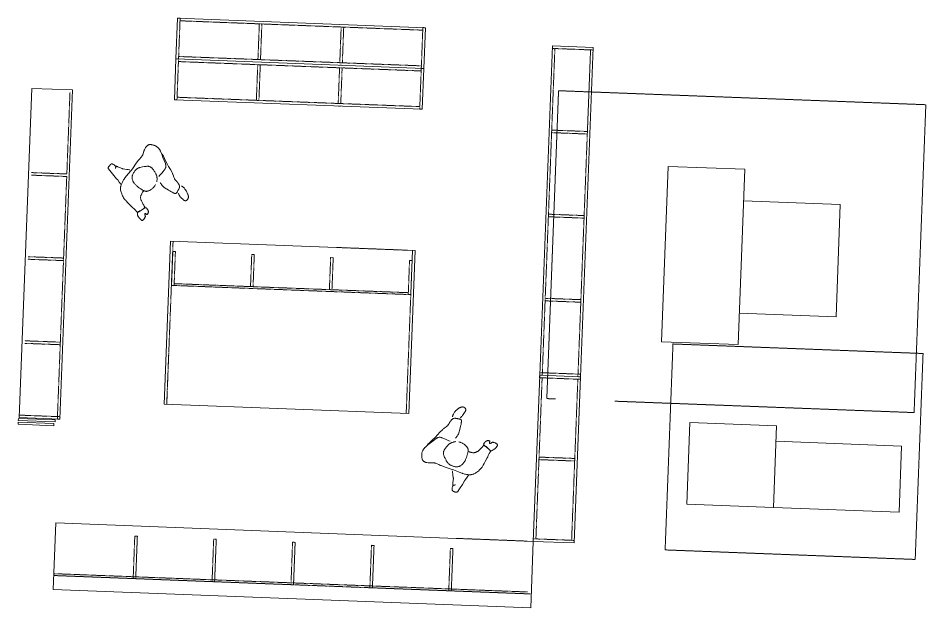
# Model space of a CAD drawing. Header units: millimetres. Extents: x 17591 to 38687, y 19003 to 25261.
# Drawn here: x 17591 to 26483, y 19481 to 25261 of the extents above; entities that cross this region are included whole.
import ezdxf

# ---------------------------------------------------------------- set-up
doc = ezdxf.new("R2010")
doc.units = ezdxf.units.MM
doc.header["$MEASUREMENT"] = 0
doc.linetypes.add('DGN Style 2', pattern=[10, 6, -4])
doc.linetypes.add('Hidden', pattern=[7.14375, 4.7625, -2.38125])
for name, color, linetype, lineweight in [('E-ELEC-EQPM', 71, 'Continuous', 13), ('E-ELEC-EQPM-HDLN', 91, 'Hidden', 13), ('FIXT-JNRY-PART', 42, 'Continuous', 0), ('FURN-FIXD', 40, 'Continuous', 0), ('FURN-FREE', 1, 'Continuous', 0), ('FURN-STOR', 213, 'Continuous', 0), ('PRES-PEOP', 42, 'Continuous', 0)]:
    doc.layers.add(name, color=color, linetype=linetype, lineweight=lineweight)

# ---------------------------------------------------------------- blocks, each defined once
blk = doc.blocks.new('BVN_Equipment_Scanner 7740 MFD_EX-015 - BVN_Equipment_Scanner 7740 MFD_EX-015-8113153-GA PLAN - LEVEL 11')
at = {"layer": 'E-ELEC-EQPM', "color": 0}
for p, q in [((-290.6, 530.5), (-1140.6, 530.5)), ((-1140.6, 530.5), (-1140.6, -269.5)), ((-290.6, -269.5), (-290.6, 530.5)), ((941.4, 378.5), (-290.6, 378.5)), ((941.4, -269.5), (941.4, 378.5)), ((-1140.6, -269.5), (-290.6, -269.5)), ((-290.6, -269.5), (941.4, -269.5))]:
    blk.add_line(p, q, dxfattribs=at)
at = {"layer": 'E-ELEC-EQPM-HDLN', "color": 0}
for p, q in [((1117, 1293.5), (-1335, 1293.5)), ((-1335, 1293.5), (-1335, -726.5)), ((1117, -726.5), (1117, 1293.5)), ((-1335, -726.5), (1117, -726.5))]:
    blk.add_line(p, q, dxfattribs=at)
blk = doc.blocks.new('BVN_Equipment_Plotter DWC842 MFD_EX-016 - EX-016_1-3151593-GA PLAN - LEVEL 11')
at = {"layer": 'E-ELEC-EQPM', "color": 0}
for p, q in [((-65, 537.7), (-817, 537.7)), ((-817, 537.7), (-817, -1182.3)), ((-65, -1182.3), (-65, 537.7)), ((884, 227.5), (-65, 227.5)), ((884, -872.2), (884, 227.5)), ((-65, -872.2), (884, -872.2)), ((-817, -1182.3), (-65, -1182.3))]:
    blk.add_line(p, q, dxfattribs=at)
at = {"layer": 'E-ELEC-EQPM-HDLN', "color": 0}
for p, q in [((-1917, -1782.3), (-1917, 1237.7)), ((-1917, 1237.7), (1684, 1237.7)), ((1684, 1237.7), (1684, -1782.3)), ((-1830.5, -1782.3), (-1917, -1782.3)), ((1684, -1782.3), (-1250.5, -1782.3))]:
    blk.add_line(p, q, dxfattribs=at)
blk = doc.blocks.new('MAN16')
at = {"color": 0, "linetype": 'ByBlock', "lineweight": -2, "flags": 128}
for points in [[(0.774, -0.911), (0.787, -0.966), (0.799, -1.014), (0.81, -1.055), (0.832, -1.127), (0.851, -1.18), (0.865, -1.218), (0.889, -1.275), (0.915, -1.331), (0.93, -1.36), (0.947, -1.387), (0.963, -1.411), (0.979, -1.433), (1.013, -1.473), (1.045, -1.505), (1.076, -1.532), (1.104, -1.555), (1.13, -1.574), (1.177, -1.604), (1.214, -1.625), (1.243, -1.64), (1.288, -1.661), (1.334, -1.679), (1.353, -1.686), (1.387, -1.697), (1.416, -1.705), (1.441, -1.712), (1.484, -1.722), (1.549, -1.735), (1.582, -1.742), (1.615, -1.749), (1.789, -1.786), (1.962, -1.82), (1.966, -1.821), (1.971, -1.821), (1.978, -1.822), (1.985, -1.821), (1.998, -1.821), (2.007, -1.82), (2.014, -1.82), (2.019, -1.82), (2.026, -1.82), (2.03, -1.82), (2.033, -1.82), (2.055, -1.825), (2.073, -1.836), (2.089, -1.851), (2.101, -1.869), (2.111, -1.89), (2.118, -1.913), (2.124, -1.938), (2.128, -1.965), (2.131, -1.992), (2.133, -2.05), (2.132, -2.108), (2.128, -2.165), (2.115, -2.275), (2.1, -2.371), (2.084, -2.45), (2.071, -2.514), (2.059, -2.565), (2.05, -2.603), (2.043, -2.632), (2.037, -2.653), (2.033, -2.668), (2.03, -2.678), (2.028, -2.684), (2.027, -2.688), (2.026, -2.69), (2.026, -2.687), (2.027, -2.683), (2.029, -2.673), (2.033, -2.657), (2.039, -2.631), (2.044, -2.606), (2.053, -2.556), (2.059, -2.51), (2.069, -2.426), (2.083, -2.296), (2.092, -2.232), (2.102, -2.169), (2.133, -1.991), (2.142, -1.947), (2.155, -1.882), (2.163, -1.851), (2.171, -1.82), (2.175, -1.809), (2.18, -1.799), (2.185, -1.791), (2.192, -1.784), (2.199, -1.777), (2.206, -1.772), (2.214, -1.768), (2.23, -1.762), (2.247, -1.758), (2.265, -1.755), (2.283, -1.755), (2.3, -1.755), (2.317, -1.756), (2.35, -1.761), (2.38, -1.766), (2.434, -1.778), (2.515, -1.8), (2.554, -1.811), (2.59, -1.82), (2.601, -1.823), (2.612, -1.827), (2.632, -1.836), (2.65, -1.847), (2.666, -1.859), (2.681, -1.871), (2.693, -1.883), (2.704, -1.895), (2.724, -1.92), (2.739, -1.942), (2.752, -1.963), (2.761, -1.981), (2.769, -1.997), (2.78, -2.024), (2.787, -2.044), (2.792, -2.059), (2.797, -2.079), (2.8, -2.098), (2.8, -2.104), (2.799, -2.109), (2.796, -2.114), (2.793, -2.118), (2.789, -2.122), (2.784, -2.126), (2.779, -2.129), (2.773, -2.132), (2.761, -2.138), (2.748, -2.144), (2.735, -2.148), (2.708, -2.157), (2.661, -2.172), (2.644, -2.178), (2.631, -2.184), (2.62, -2.189), (2.611, -2.194), (2.605, -2.199), (2.6, -2.203), (2.596, -2.206), (2.594, -2.21), (2.59, -2.216), (2.588, -2.221), (2.588, -2.225), (2.588, -2.231), (2.59, -2.238), (2.594, -2.247), (2.599, -2.256), (2.604, -2.264), (2.61, -2.271), (2.623, -2.284), (2.637, -2.295), (2.652, -2.304), (2.666, -2.313), (2.696, -2.327), (2.749, -2.351), (2.769, -2.361), (2.786, -2.369), (2.8, -2.377), (2.812, -2.384), (2.831, -2.397), (2.844, -2.408), (2.852, -2.417), (2.858, -2.424), (2.865, -2.436), (2.871, -2.448), (2.889, -2.496), (2.903, -2.538), (2.915, -2.576), (2.924, -2.61), (2.931, -2.64), (2.936, -2.667), (2.94, -2.691), (2.945, -2.733), (2.946, -2.766), (2.946, -2.79), (2.944, -2.828), (2.94, -2.867), (2.936, -2.886), (2.931, -2.902), (2.924, -2.917), (2.917, -2.929), (2.908, -2.941), (2.898, -2.95), (2.888, -2.959), (2.878, -2.966), (2.855, -2.978), (2.831, -2.986), (2.807, -2.992), (2.783, -2.995), (2.76, -2.997), (2.737, -2.998), (2.692, -2.996), (2.652, -2.993), (2.616, -2.988), (2.553, -2.977), (2.507, -2.967), (2.474, -2.96), (2.426, -2.948), (2.403, -2.942), (2.382, -2.937), (2.35, -2.927), (2.32, -2.916), (2.292, -2.903), (2.242, -2.876), (2.157, -2.823), (2.093, -2.784), (2.069, -2.771), (2.048, -2.761), (2.01, -2.745), (1.981, -2.736), (1.96, -2.731), (1.943, -2.729), (1.918, -2.727), (1.892, -2.728), (1.735, -2.744), (1.5, -2.771), (1.382, -2.785), (1.264, -2.797), (0.846, -2.835), (0.636, -2.852), (0.426, -2.867), (0.35, -2.871), (0.207, -2.871), (0.083, -2.863), (-0.024, -2.85), (-0.118, -2.834), (-0.2, -2.816), (-0.271, -2.798), (-0.395, -2.759), (-0.487, -2.724), (-0.556, -2.694), (-0.659, -2.644), (-0.762, -2.588), (-0.799, -2.565), (-0.832, -2.542), (-0.862, -2.52), (-0.889, -2.498), (-0.936, -2.455), (-0.974, -2.416), (-1.006, -2.38), (-1.032, -2.347), (-1.074, -2.288), (-1.103, -2.242), (-1.143, -2.171), (-1.179, -2.098), (-1.24, -1.963), (-1.284, -1.861), (-1.315, -1.783), (-1.336, -1.723), (-1.365, -1.633), (-1.378, -1.587), (-1.389, -1.54), (-1.418, -1.408), (-1.463, -1.178), (-1.527, -0.834), (-1.561, -0.664), (-1.598, -0.493), (-1.666, -0.213), (-1.774, 0.206), (-1.879, 0.625), (-1.894, 0.695), (-1.905, 0.757), (-1.92, 0.866), (-1.941, 1.029), (-1.954, 1.111), (-1.971, 1.191), (-1.984, 1.236), (-1.999, 1.277), (-2.015, 1.315), (-2.032, 1.349), (-2.068, 1.412), (-2.103, 1.466), (-2.233, 1.652), (-2.264, 1.7), (-2.286, 1.736), (-2.317, 1.792), (-2.343, 1.849), (-2.394, 1.971), (-2.411, 2.017), (-2.424, 2.057), (-2.434, 2.093), (-2.442, 2.125), (-2.447, 2.153), (-2.45, 2.179), (-2.453, 2.224), (-2.453, 2.259), (-2.451, 2.287), (-2.446, 2.328), (-2.437, 2.372), (-2.428, 2.404), (-2.418, 2.432), (-2.408, 2.457), (-2.397, 2.479), (-2.386, 2.498), (-2.375, 2.516), (-2.352, 2.547), (-2.331, 2.572), (-2.312, 2.593), (-2.276, 2.627), (-2.247, 2.652), (-2.203, 2.686), (-2.158, 2.72), (-2.111, 2.754), (-2.069, 2.783), (-2.031, 2.807), (-1.998, 2.828), (-1.967, 2.845), (-1.913, 2.872), (-1.872, 2.89), (-1.839, 2.902), (-1.79, 2.917), (-1.765, 2.923), (-1.739, 2.929), (-1.667, 2.942), (-1.605, 2.952), (-1.55, 2.958), (-1.503, 2.963), (-1.461, 2.965), (-1.425, 2.965), (-1.362, 2.964), (-1.316, 2.959), (-1.281, 2.954), (-1.23, 2.944), (-1.179, 2.929), (-0.865, 2.825), (-0.552, 2.72), (-0.24, 2.618), (-0.083, 2.566), (-0.004, 2.538), (0.076, 2.51), (0.103, 2.5), (0.154, 2.478), (0.198, 2.456), (0.234, 2.434), (0.266, 2.414), (0.292, 2.395), (0.313, 2.377), (0.331, 2.361), (0.346, 2.347), (0.371, 2.32), (0.387, 2.299), (0.398, 2.283), (0.413, 2.257), (0.426, 2.231), (0.451, 2.166), (0.471, 2.108), (0.486, 2.056), (0.511, 1.963), (0.526, 1.891), (0.547, 1.783), (0.566, 1.673), (0.586, 1.549), (0.6, 1.457), (0.619, 1.32), (0.636, 1.183)], [(1.194, 0.905), (1.274, 0.892), (1.344, 0.883), (1.405, 0.876), (1.458, 0.872), (1.504, 0.871), (1.585, 0.871), (1.645, 0.874), (1.69, 0.879), (1.757, 0.89), (1.823, 0.905), (1.903, 0.928), (2.042, 0.97), (2.145, 1.004), (2.299, 1.058), (2.452, 1.114), (2.54, 1.147), (2.67, 1.2), (2.8, 1.253), (2.83, 1.264), (2.883, 1.284), (2.903, 1.292), (2.92, 1.3), (2.934, 1.307), (2.946, 1.315), (2.956, 1.322), (2.964, 1.328), (2.971, 1.335), (2.983, 1.347), (2.991, 1.357), (2.996, 1.365), (3.004, 1.378), (3.01, 1.393), (3.014, 1.405), (3.021, 1.429), (3.025, 1.45), (3.027, 1.47), (3.027, 1.488), (3.026, 1.505), (3.024, 1.521), (3.018, 1.55), (3.011, 1.575), (3.004, 1.596), (2.989, 1.633), (2.964, 1.688), (2.952, 1.715), (2.94, 1.742), (2.917, 1.801), (2.895, 1.855), (2.876, 1.901), (2.858, 1.941), (2.84, 1.975), (2.824, 2.004), (2.808, 2.028), (2.794, 2.048), (2.781, 2.065), (2.755, 2.094), (2.734, 2.113), (2.718, 2.126), (2.691, 2.145), (2.662, 2.161), (2.641, 2.171), (2.621, 2.179), (2.602, 2.186), (2.566, 2.197), (2.535, 2.205), (2.508, 2.21), (2.459, 2.218), (2.422, 2.222), (2.367, 2.227), (2.311, 2.231), (2.28, 2.233), (2.222, 2.233), (2.172, 2.231), (2.084, 2.225), (2.018, 2.221), (1.969, 2.219), (1.932, 2.22), (1.905, 2.221), (1.864, 2.225), (1.823, 2.231), (1.783, 2.24), (1.708, 2.261), (1.644, 2.283), (1.421, 2.371), (1.365, 2.392), (1.323, 2.406), (1.259, 2.426), (1.194, 2.441), (0.844, 2.509), (0.495, 2.578), (0.147, 2.648), (-0.201, 2.72), (-0.365, 2.756), (-0.61, 2.816), (-0.854, 2.879)], [(2.8, 2.301), (2.833, 2.315), (2.863, 2.325), (2.889, 2.334), (2.911, 2.341), (2.952, 2.351), (2.983, 2.358), (3.007, 2.362), (3.042, 2.368), (3.079, 2.372), (3.16, 2.378), (3.229, 2.38), (3.288, 2.379), (3.339, 2.377), (3.384, 2.373), (3.463, 2.362), (3.522, 2.351), (3.568, 2.341), (3.637, 2.323), (3.709, 2.301), (3.749, 2.288), (3.785, 2.274), (3.852, 2.246), (3.908, 2.218), (3.954, 2.192), (3.993, 2.167), (4.026, 2.144), (4.052, 2.123), (4.075, 2.104), (4.111, 2.069), (4.136, 2.041), (4.153, 2.02), (4.177, 1.987), (4.197, 1.952), (4.204, 1.937), (4.21, 1.923), (4.214, 1.909), (4.218, 1.896), (4.22, 1.883), (4.224, 1.857), (4.226, 1.835), (4.226, 1.814), (4.225, 1.797), (4.224, 1.781), (4.22, 1.753), (4.216, 1.733), (4.212, 1.718), (4.205, 1.695), (4.197, 1.673), (4.19, 1.658), (4.182, 1.644), (4.174, 1.632), (4.165, 1.621), (4.146, 1.601), (4.126, 1.586), (4.105, 1.573), (4.085, 1.563), (4.064, 1.555), (4.044, 1.549), (4.005, 1.54), (3.969, 1.534), (3.936, 1.531), (3.878, 1.528), (3.834, 1.528), (3.77, 1.53), (3.739, 1.531), (3.709, 1.532), (3.566, 1.536), (3.461, 1.542), (3.383, 1.55), (3.325, 1.558), (3.281, 1.566), (3.248, 1.574), (3.199, 1.587), (3.15, 1.603)], [(0.915, 0.694), (0.87, 0.746), (0.83, 0.789), (0.793, 0.826), (0.76, 0.856), (0.73, 0.883), (0.676, 0.926), (0.633, 0.958), (0.6, 0.98), (0.549, 1.013), (0.495, 1.043), (0.462, 1.06), (0.431, 1.075), (0.372, 1.099), (0.321, 1.117), (0.276, 1.13), (0.236, 1.141), (0.165, 1.155), (0.11, 1.164), (0.025, 1.175), (-0.018, 1.179), (-0.063, 1.183), (-0.149, 1.189), (-0.223, 1.194), (-0.288, 1.195), (-0.343, 1.195), (-0.391, 1.193), (-0.432, 1.19), (-0.467, 1.185), (-0.527, 1.175), (-0.571, 1.164), (-0.603, 1.154), (-0.648, 1.136), (-0.692, 1.114), (-0.719, 1.097), (-0.744, 1.08), (-0.766, 1.062), (-0.786, 1.044), (-0.823, 1.008), (-0.854, 0.973), (-0.879, 0.942), (-0.922, 0.883), (-0.953, 0.837), (-0.998, 0.766), (-1.041, 0.694), (-1.086, 0.618), (-1.125, 0.553), (-1.157, 0.497), (-1.184, 0.447), (-1.227, 0.359), (-1.256, 0.291), (-1.276, 0.238), (-1.289, 0.197), (-1.307, 0.133), (-1.321, 0.066), (-1.327, 0.028), (-1.331, -0.007), (-1.333, -0.039), (-1.334, -0.07), (-1.332, -0.125), (-1.328, -0.173), (-1.323, -0.214), (-1.316, -0.25), (-1.303, -0.312), (-1.291, -0.357), (-1.271, -0.425), (-1.249, -0.493), (-1.224, -0.564), (-1.198, -0.625), (-1.173, -0.678), (-1.148, -0.723), (-1.125, -0.762), (-1.103, -0.794), (-1.082, -0.822), (-1.063, -0.845), (-1.027, -0.884), (-0.999, -0.911), (-0.976, -0.93), (-0.94, -0.957), (-0.901, -0.981), (-0.864, -1.001), (-0.829, -1.019), (-0.763, -1.047), (-0.704, -1.069), (-0.652, -1.085), (-0.606, -1.096), (-0.566, -1.105), (-0.494, -1.116), (-0.44, -1.121), (-0.399, -1.123), (-0.336, -1.124), (-0.273, -1.121), (-0.181, -1.113), (-0.103, -1.103), (-0.035, -1.092), (0.081, -1.069), (0.167, -1.049), (0.296, -1.016), (0.426, -0.981), (0.491, -0.963), (0.548, -0.946), (0.598, -0.93), (0.641, -0.916), (0.679, -0.902), (0.742, -0.875), (0.788, -0.853), (0.822, -0.835), (0.846, -0.821), (0.882, -0.797), (0.915, -0.772), (0.939, -0.751), (0.96, -0.73), (0.978, -0.708), (0.994, -0.687), (1.007, -0.667), (1.03, -0.626), (1.048, -0.588), (1.062, -0.554), (1.073, -0.522), (1.089, -0.466), (1.1, -0.422), (1.113, -0.354), (1.124, -0.284), (1.13, -0.236), (1.138, -0.148), (1.142, -0.073), (1.141, -0.009), (1.139, 0.046), (1.135, 0.094), (1.13, 0.135), (1.117, 0.206), (1.105, 0.259), (1.095, 0.298), (1.076, 0.357), (1.054, 0.415)], [(-1.713, -0.584), (-1.773, -0.648), (-1.827, -0.702), (-1.924, -0.793), (-1.999, -0.859), (-2.227, -1.052), (-2.262, -1.08), (-2.296, -1.105), (-2.329, -1.126), (-2.394, -1.164), (-2.453, -1.194), (-2.663, -1.292), (-2.714, -1.317), (-2.787, -1.357), (-2.822, -1.378), (-2.856, -1.401), (-2.861, -1.406), (-2.865, -1.411), (-2.867, -1.416), (-2.868, -1.422), (-2.868, -1.428), (-2.867, -1.434), (-2.865, -1.441), (-2.863, -1.447), (-2.86, -1.453), (-2.853, -1.466), (-2.844, -1.478), (-2.836, -1.49), (-2.826, -1.501), (-2.808, -1.522), (-2.791, -1.54), (-2.776, -1.554), (-2.763, -1.566), (-2.753, -1.576), (-2.744, -1.583), (-2.738, -1.59), (-2.732, -1.594), (-2.728, -1.598), (-2.725, -1.601), (-2.721, -1.605), (-2.718, -1.607), (-2.717, -1.609), (-2.716, -1.61), (-2.717, -1.61), (-2.718, -1.609), (-2.72, -1.608), (-2.722, -1.606), (-2.724, -1.604), (-2.726, -1.602), (-2.729, -1.599), (-2.735, -1.592), (-2.741, -1.585), (-2.747, -1.577), (-2.754, -1.57), (-2.767, -1.555), (-2.791, -1.527), (-2.8, -1.517), (-2.808, -1.508), (-2.815, -1.501), (-2.821, -1.495), (-2.831, -1.486), (-2.838, -1.48), (-2.843, -1.476), (-2.846, -1.474), (-2.851, -1.471), (-2.856, -1.469), (-2.866, -1.466), (-2.877, -1.464), (-2.889, -1.463), (-2.901, -1.462), (-2.928, -1.463), (-2.956, -1.465), (-2.983, -1.469), (-3.01, -1.474), (-3.037, -1.48), (-3.087, -1.493), (-3.131, -1.509), (-3.169, -1.524), (-3.201, -1.539), (-3.228, -1.554), (-3.249, -1.567), (-3.267, -1.579), (-3.282, -1.59), (-3.304, -1.611), (-3.319, -1.627), (-3.328, -1.64), (-3.339, -1.659), (-3.346, -1.679), (-3.349, -1.693), (-3.352, -1.708), (-3.355, -1.74), (-3.356, -1.771), (-3.355, -1.803), (-3.353, -1.834), (-3.349, -1.863), (-3.345, -1.891), (-3.333, -1.943), (-3.32, -1.987), (-3.305, -2.023), (-3.291, -2.054), (-3.276, -2.078), (-3.263, -2.097), (-3.25, -2.113), (-3.238, -2.125), (-3.227, -2.135), (-3.207, -2.149), (-3.191, -2.158), (-3.178, -2.163), (-3.158, -2.167), (-3.137, -2.169), (-2.927, -2.169), (-2.717, -2.169), (-2.298, -2.169), (-1.879, -2.169), (-1.709, -2.17), (-1.453, -2.177), (-1.198, -2.186)]]:
    blk.add_lwpolyline(points, dxfattribs=at)
blk = doc.blocks.new('MAN16_1')
at = {"color": 0, "linetype": 'ByBlock', "lineweight": -2, "flags": 128}
for points in [[(0.774, -0.911), (0.786, -0.965), (0.798, -1.012), (0.81, -1.053), (0.832, -1.124), (0.85, -1.177), (0.865, -1.216), (0.889, -1.274), (0.915, -1.331), (0.931, -1.362), (0.947, -1.389), (0.964, -1.415), (0.981, -1.438), (0.998, -1.459), (1.033, -1.497), (1.065, -1.528), (1.095, -1.554), (1.123, -1.575), (1.147, -1.592), (1.192, -1.619), (1.227, -1.638), (1.253, -1.65), (1.293, -1.666), (1.334, -1.679), (1.404, -1.698), (1.456, -1.712), (1.535, -1.731), (1.615, -1.749), (1.789, -1.786), (1.876, -1.803), (1.962, -1.82), (1.966, -1.821), (1.97, -1.821), (1.974, -1.821), (1.982, -1.822), (1.988, -1.821), (2, -1.821), (2.009, -1.82), (2.015, -1.82), (2.02, -1.82), (2.026, -1.82), (2.033, -1.82), (2.055, -1.825), (2.073, -1.836), (2.088, -1.85), (2.099, -1.868), (2.109, -1.889), (2.115, -1.912), (2.12, -1.937), (2.124, -1.963), (2.125, -1.99), (2.126, -2.047), (2.122, -2.104), (2.116, -2.16), (2.1, -2.269), (2.083, -2.364), (2.066, -2.443), (2.052, -2.507), (2.04, -2.557), (2.031, -2.596), (2.024, -2.625), (2.02, -2.646), (2.017, -2.662), (2.015, -2.672), (2.014, -2.679), (2.014, -2.683), (2.016, -2.686), (2.018, -2.684), (2.021, -2.681), (2.026, -2.671), (2.033, -2.657), (2.043, -2.633), (2.052, -2.608), (2.058, -2.585), (2.063, -2.561), (2.071, -2.516), (2.075, -2.474), (2.081, -2.398), (2.089, -2.282), (2.094, -2.225), (2.102, -2.169), (2.109, -2.124), (2.12, -2.044), (2.128, -1.984), (2.136, -1.94), (2.143, -1.908), (2.148, -1.885), (2.159, -1.852), (2.165, -1.836), (2.171, -1.82), (2.176, -1.81), (2.182, -1.801), (2.189, -1.793), (2.197, -1.787), (2.205, -1.781), (2.213, -1.777), (2.23, -1.769), (2.249, -1.765), (2.267, -1.762), (2.285, -1.761), (2.303, -1.761), (2.321, -1.762), (2.355, -1.765), (2.385, -1.77), (2.44, -1.781), (2.48, -1.791), (2.51, -1.799), (2.552, -1.81), (2.571, -1.815), (2.59, -1.82), (2.61, -1.826), (2.628, -1.834), (2.644, -1.844), (2.659, -1.854), (2.672, -1.865), (2.684, -1.876), (2.694, -1.887), (2.713, -1.91), (2.728, -1.932), (2.74, -1.952), (2.75, -1.969), (2.766, -2.002), (2.776, -2.026), (2.783, -2.044), (2.792, -2.072), (2.8, -2.098), (2.801, -2.105), (2.801, -2.112), (2.799, -2.118), (2.797, -2.123), (2.793, -2.128), (2.789, -2.132), (2.784, -2.136), (2.778, -2.14), (2.773, -2.143), (2.76, -2.149), (2.747, -2.154), (2.734, -2.159), (2.707, -2.167), (2.66, -2.18), (2.644, -2.185), (2.631, -2.19), (2.62, -2.195), (2.612, -2.199), (2.605, -2.203), (2.6, -2.206), (2.596, -2.209), (2.594, -2.212), (2.59, -2.218), (2.589, -2.223), (2.588, -2.226), (2.588, -2.232), (2.59, -2.238), (2.594, -2.247), (2.599, -2.255), (2.604, -2.263), (2.61, -2.269), (2.624, -2.281), (2.638, -2.291), (2.653, -2.3), (2.667, -2.308), (2.697, -2.321), (2.751, -2.343), (2.771, -2.352), (2.788, -2.361), (2.803, -2.368), (2.814, -2.376), (2.824, -2.383), (2.84, -2.396), (2.85, -2.407), (2.856, -2.417), (2.865, -2.431), (2.868, -2.44), (2.871, -2.448), (2.879, -2.476), (2.896, -2.53), (2.927, -2.627), (2.937, -2.663), (2.945, -2.694), (2.95, -2.72), (2.954, -2.742), (2.956, -2.761), (2.958, -2.776), (2.958, -2.803), (2.956, -2.821), (2.954, -2.834), (2.948, -2.851), (2.94, -2.867), (2.933, -2.877), (2.924, -2.886), (2.906, -2.901), (2.885, -2.914), (2.863, -2.923), (2.84, -2.931), (2.817, -2.936), (2.794, -2.941), (2.772, -2.944), (2.727, -2.948), (2.686, -2.95), (2.649, -2.951), (2.582, -2.949), (2.481, -2.944), (2.431, -2.94), (2.382, -2.937), (2.363, -2.935), (2.329, -2.929), (2.298, -2.919), (2.27, -2.908), (2.245, -2.896), (2.222, -2.883), (2.18, -2.857), (2.11, -2.809), (2.085, -2.792), (2.062, -2.778), (2.042, -2.766), (2.006, -2.748), (1.979, -2.738), (1.958, -2.733), (1.942, -2.73), (1.917, -2.727), (1.892, -2.728), (1.735, -2.744), (1.499, -2.771), (1.382, -2.785), (1.264, -2.797), (0.847, -2.836), (0.638, -2.853), (0.426, -2.867), (0.348, -2.87), (0.275, -2.87), (0.138, -2.863), (0.018, -2.849), (-0.086, -2.832), (-0.176, -2.813), (-0.254, -2.793), (-0.388, -2.753), (-0.486, -2.718), (-0.557, -2.689), (-0.662, -2.641), (-0.762, -2.588), (-0.795, -2.568), (-0.826, -2.547), (-0.854, -2.527), (-0.879, -2.506), (-0.925, -2.464), (-0.964, -2.425), (-0.996, -2.388), (-1.023, -2.355), (-1.067, -2.294), (-1.098, -2.247), (-1.12, -2.21), (-1.151, -2.155), (-1.179, -2.098), (-1.242, -1.96), (-1.286, -1.857), (-1.317, -1.78), (-1.338, -1.721), (-1.366, -1.631), (-1.378, -1.586), (-1.389, -1.54), (-1.443, -1.278), (-1.517, -0.884), (-1.555, -0.688), (-1.598, -0.493), (-1.666, -0.213), (-1.774, 0.206), (-1.879, 0.625), (-1.894, 0.695), (-1.905, 0.757), (-1.92, 0.866), (-1.941, 1.029), (-1.954, 1.111), (-1.971, 1.191), (-1.984, 1.236), (-1.999, 1.277), (-2.015, 1.314), (-2.032, 1.349), (-2.068, 1.411), (-2.103, 1.465), (-2.233, 1.65), (-2.264, 1.698), (-2.286, 1.734), (-2.317, 1.79), (-2.343, 1.849), (-2.368, 1.912), (-2.388, 1.967), (-2.403, 2.016), (-2.416, 2.059), (-2.425, 2.097), (-2.432, 2.13), (-2.437, 2.159), (-2.443, 2.211), (-2.445, 2.25), (-2.445, 2.28), (-2.443, 2.326), (-2.437, 2.372), (-2.431, 2.401), (-2.423, 2.427), (-2.415, 2.451), (-2.405, 2.472), (-2.394, 2.491), (-2.384, 2.509), (-2.361, 2.541), (-2.34, 2.567), (-2.319, 2.589), (-2.301, 2.607), (-2.266, 2.638), (-2.24, 2.66), (-2.199, 2.691), (-2.158, 2.72), (-2.062, 2.785), (-2.026, 2.808), (-1.993, 2.827), (-1.964, 2.844), (-1.911, 2.87), (-1.871, 2.888), (-1.839, 2.9), (-1.79, 2.916), (-1.765, 2.923), (-1.739, 2.929), (-1.666, 2.944), (-1.602, 2.954), (-1.547, 2.961), (-1.5, 2.965), (-1.459, 2.967), (-1.423, 2.967), (-1.361, 2.965), (-1.315, 2.96), (-1.281, 2.955), (-1.23, 2.944), (-1.179, 2.929), (-0.865, 2.825), (-0.552, 2.72), (-0.238, 2.615), (0.076, 2.51), (0.103, 2.501), (0.128, 2.491), (0.174, 2.47), (0.214, 2.449), (0.248, 2.429), (0.277, 2.41), (0.3, 2.391), (0.32, 2.374), (0.337, 2.359), (0.364, 2.33), (0.382, 2.307), (0.395, 2.289), (0.412, 2.261), (0.426, 2.231), (0.452, 2.163), (0.473, 2.103), (0.489, 2.05), (0.513, 1.957), (0.529, 1.887), (0.549, 1.78), (0.566, 1.673), (0.604, 1.428), (0.621, 1.306), (0.636, 1.183)], [(1.194, 0.905), (1.274, 0.892), (1.344, 0.883), (1.404, 0.876), (1.457, 0.873), (1.504, 0.871), (1.584, 0.871), (1.644, 0.874), (1.689, 0.879), (1.756, 0.89), (1.823, 0.905), (1.904, 0.927), (2.043, 0.97), (2.146, 1.004), (2.299, 1.058), (2.452, 1.114), (2.54, 1.147), (2.67, 1.2), (2.8, 1.253), (2.83, 1.265), (2.857, 1.277), (2.881, 1.287), (2.902, 1.297), (2.92, 1.306), (2.934, 1.315), (2.947, 1.323), (2.957, 1.33), (2.966, 1.337), (2.979, 1.349), (2.989, 1.359), (2.995, 1.367), (3.003, 1.38), (3.01, 1.393), (3.017, 1.412), (3.021, 1.431), (3.024, 1.449), (3.024, 1.466), (3.024, 1.482), (3.022, 1.498), (3.017, 1.528), (3.011, 1.554), (3.004, 1.577), (2.99, 1.618), (2.94, 1.742), (2.915, 1.806), (2.892, 1.861), (2.871, 1.909), (2.851, 1.95), (2.833, 1.984), (2.816, 2.012), (2.8, 2.036), (2.786, 2.056), (2.772, 2.072), (2.748, 2.099), (2.728, 2.117), (2.713, 2.13), (2.688, 2.147), (2.662, 2.161), (2.643, 2.17), (2.624, 2.177), (2.588, 2.189), (2.556, 2.198), (2.526, 2.205), (2.5, 2.21), (2.454, 2.217), (2.418, 2.221), (2.365, 2.227), (2.311, 2.231), (2.28, 2.233), (2.221, 2.233), (2.171, 2.231), (2.083, 2.225), (2.017, 2.221), (1.968, 2.22), (1.932, 2.22), (1.905, 2.221), (1.864, 2.225), (1.823, 2.231), (1.783, 2.24), (1.708, 2.261), (1.644, 2.283), (1.421, 2.371), (1.365, 2.392), (1.323, 2.406), (1.259, 2.426), (1.194, 2.441), (0.844, 2.509), (0.495, 2.578), (0.147, 2.648), (-0.201, 2.72), (-0.365, 2.756), (-0.61, 2.816), (-0.854, 2.879)], [(2.8, 2.301), (2.834, 2.315), (2.864, 2.326), (2.889, 2.335), (2.912, 2.342), (2.952, 2.352), (2.983, 2.358), (3.006, 2.363), (3.042, 2.368), (3.079, 2.372), (3.12, 2.375), (3.197, 2.378), (3.263, 2.376), (3.32, 2.373), (3.369, 2.368), (3.455, 2.355), (3.519, 2.344), (3.614, 2.324), (3.709, 2.301), (3.783, 2.281), (3.849, 2.261), (3.907, 2.24), (3.955, 2.218), (3.996, 2.197), (4.03, 2.176), (4.059, 2.156), (4.082, 2.136), (4.101, 2.118), (4.117, 2.101), (4.143, 2.069), (4.16, 2.043), (4.171, 2.022), (4.185, 1.988), (4.197, 1.952), (4.207, 1.912), (4.215, 1.877), (4.221, 1.847), (4.224, 1.82), (4.226, 1.798), (4.227, 1.779), (4.227, 1.763), (4.226, 1.75), (4.225, 1.738), (4.223, 1.729), (4.219, 1.713), (4.215, 1.702), (4.211, 1.694), (4.205, 1.683), (4.197, 1.673), (4.178, 1.655), (4.159, 1.639), (4.139, 1.626), (4.118, 1.614), (4.098, 1.604), (4.078, 1.596), (4.038, 1.582), (4, 1.572), (3.966, 1.564), (3.904, 1.553), (3.856, 1.546), (3.783, 1.538), (3.709, 1.532), (3.67, 1.53), (3.599, 1.527), (3.54, 1.528), (3.489, 1.53), (3.446, 1.534), (3.408, 1.538), (3.344, 1.549), (3.296, 1.559), (3.26, 1.568), (3.205, 1.584), (3.15, 1.603)], [(0.915, 0.694), (0.871, 0.746), (0.83, 0.789), (0.792, 0.826), (0.759, 0.858), (0.728, 0.884), (0.673, 0.929), (0.63, 0.96), (0.597, 0.982), (0.547, 1.014), (0.495, 1.043), (0.463, 1.059), (0.402, 1.086), (0.347, 1.107), (0.299, 1.122), (0.256, 1.134), (0.179, 1.151), (0.12, 1.161), (0.03, 1.174), (-0.063, 1.183), (-0.146, 1.19), (-0.218, 1.195), (-0.28, 1.197), (-0.334, 1.197), (-0.381, 1.195), (-0.421, 1.192), (-0.456, 1.188), (-0.516, 1.178), (-0.561, 1.167), (-0.594, 1.156), (-0.643, 1.137), (-0.692, 1.114), (-0.723, 1.096), (-0.75, 1.078), (-0.774, 1.059), (-0.795, 1.041), (-0.815, 1.023), (-0.849, 0.987), (-0.877, 0.953), (-0.9, 0.922), (-0.938, 0.867), (-0.965, 0.824), (-1.003, 0.759), (-1.041, 0.694), (-1.127, 0.547), (-1.188, 0.435), (-1.229, 0.348), (-1.258, 0.282), (-1.277, 0.23), (-1.29, 0.19), (-1.307, 0.129), (-1.321, 0.066), (-1.327, 0.029), (-1.331, -0.005), (-1.334, -0.036), (-1.335, -0.094), (-1.333, -0.144), (-1.329, -0.187), (-1.323, -0.225), (-1.31, -0.291), (-1.297, -0.34), (-1.275, -0.416), (-1.249, -0.493), (-1.22, -0.569), (-1.192, -0.633), (-1.164, -0.688), (-1.138, -0.733), (-1.113, -0.771), (-1.091, -0.804), (-1.07, -0.83), (-1.032, -0.875), (-1.002, -0.905), (-0.978, -0.926), (-0.94, -0.955), (-0.901, -0.981), (-0.868, -1), (-0.836, -1.016), (-0.773, -1.043), (-0.716, -1.064), (-0.665, -1.08), (-0.619, -1.091), (-0.578, -1.1), (-0.504, -1.112), (-0.448, -1.118), (-0.405, -1.121), (-0.339, -1.122), (-0.273, -1.121), (-0.225, -1.118), (-0.138, -1.111), (-0.065, -1.101), (-0.003, -1.091), (0.104, -1.069), (0.183, -1.05), (0.302, -1.017), (0.364, -0.999), (0.426, -0.981), (0.493, -0.961), (0.55, -0.942), (0.6, -0.926), (0.643, -0.91), (0.716, -0.881), (0.769, -0.857), (0.807, -0.837), (0.863, -0.806), (0.889, -0.79), (0.915, -0.772), (0.94, -0.753), (0.961, -0.733), (0.979, -0.712), (0.995, -0.692), (1.009, -0.671), (1.022, -0.651), (1.042, -0.612), (1.058, -0.575), (1.071, -0.541), (1.081, -0.511), (1.095, -0.456), (1.104, -0.414), (1.116, -0.349), (1.124, -0.284), (1.133, -0.19), (1.138, -0.11), (1.139, -0.042), (1.138, 0.017), (1.135, 0.067), (1.131, 0.111), (1.12, 0.187), (1.108, 0.244), (1.097, 0.286), (1.078, 0.35), (1.054, 0.415)], [(-1.713, -0.584), (-1.772, -0.648), (-1.826, -0.701), (-1.923, -0.792), (-2.074, -0.922), (-2.227, -1.052), (-2.262, -1.081), (-2.297, -1.106), (-2.331, -1.128), (-2.397, -1.166), (-2.457, -1.198), (-2.564, -1.248), (-2.643, -1.285), (-2.701, -1.312), (-2.742, -1.333), (-2.802, -1.366), (-2.83, -1.383), (-2.856, -1.401), (-2.861, -1.405), (-2.864, -1.41), (-2.865, -1.416), (-2.866, -1.422), (-2.865, -1.428), (-2.864, -1.434), (-2.861, -1.44), (-2.858, -1.447), (-2.855, -1.453), (-2.847, -1.466), (-2.838, -1.479), (-2.828, -1.491), (-2.818, -1.503), (-2.798, -1.524), (-2.78, -1.543), (-2.765, -1.558), (-2.753, -1.57), (-2.743, -1.58), (-2.735, -1.587), (-2.729, -1.593), (-2.724, -1.598), (-2.72, -1.601), (-2.718, -1.604), (-2.716, -1.606), (-2.714, -1.609), (-2.714, -1.61), (-2.714, -1.611), (-2.715, -1.611), (-2.717, -1.61), (-2.72, -1.609), (-2.722, -1.607), (-2.725, -1.604), (-2.728, -1.602), (-2.734, -1.595), (-2.74, -1.588), (-2.746, -1.581), (-2.752, -1.573), (-2.764, -1.558), (-2.775, -1.543), (-2.795, -1.518), (-2.803, -1.509), (-2.809, -1.502), (-2.815, -1.496), (-2.826, -1.486), (-2.833, -1.48), (-2.839, -1.476), (-2.843, -1.474), (-2.85, -1.471), (-2.856, -1.469), (-2.869, -1.467), (-2.883, -1.465), (-2.913, -1.463), (-2.944, -1.464), (-2.975, -1.466), (-3.006, -1.469), (-3.036, -1.473), (-3.092, -1.484), (-3.141, -1.497), (-3.183, -1.511), (-3.217, -1.526), (-3.245, -1.54), (-3.267, -1.553), (-3.285, -1.566), (-3.299, -1.578), (-3.31, -1.589), (-3.319, -1.599), (-3.331, -1.617), (-3.338, -1.632), (-3.342, -1.643), (-3.346, -1.661), (-3.346, -1.679), (-3.344, -1.712), (-3.342, -1.745), (-3.339, -1.779), (-3.332, -1.845), (-3.323, -1.903), (-3.313, -1.954), (-3.302, -1.997), (-3.29, -2.032), (-3.277, -2.061), (-3.265, -2.084), (-3.254, -2.102), (-3.242, -2.117), (-3.232, -2.128), (-3.222, -2.137), (-3.204, -2.151), (-3.189, -2.159), (-3.177, -2.163), (-3.158, -2.167), (-3.137, -2.169), (-2.927, -2.169), (-2.717, -2.169), (-2.298, -2.169), (-1.879, -2.169), (-1.709, -2.17), (-1.453, -2.177), (-1.198, -2.186)]]:
    blk.add_lwpolyline(points, dxfattribs=at)
blk = doc.blocks.new('*U10')
at = {"color": 0, "linetype": 'ByBlock', "lineweight": -2}
for p, q in [((-180.3, -3), (-179.5, 16.9)), ((-179.5, 16.9), (180.3, 3)), ((180.3, 3), (179.5, -16.9)), ((179.5, -16.9), (-180.3, -3))]:
    blk.add_line(p, q, dxfattribs=at)
blk = doc.blocks.new('*U11')
at = {"color": 0, "linetype": 'ByBlock', "lineweight": -2}
for p, q in [((-180.3, -3), (-179.5, 16.9)), ((-179.5, 16.9), (170.3, 3.4)), ((170.3, 3.4), (169.5, -16.6)), ((169.5, -16.6), (-180.3, -3))]:
    blk.add_line(p, q, dxfattribs=at)
blk = doc.blocks.new('*U13')
at = {"color": 0, "linetype": 'DGN Style 2'}
for p, q in [((-168.4, 822.1), (-169.3, 797.1)), ((231.3, 806.7), (230.4, 781.7)), ((-205.4, -782.7), (-144.4, 796.2)), ((-169.3, 797.1), (-144.4, 796.2)), ((-144.4, 796.2), (205.4, 782.7)), ((144.4, -796.2), (205.4, 782.7)), ((230.4, 781.7), (205.4, 782.7)), ((175.4, 5.7), (-174.4, 19.2)), ((174.4, -19.2), (-175.4, -5.7)), ((-231.3, -806.7), (-230.4, -781.7)), ((-230.4, -781.7), (-205.4, -782.7)), ((-205.4, -782.7), (144.4, -796.2)), ((169.3, -797.1), (144.4, -796.2)), ((168.4, -822.1), (169.3, -797.1))]:
    blk.add_line(p, q, dxfattribs=at)
at = {"color": 0, "linetype": 'Continuous', "lineweight": 0, "flags": 128}
blk.add_lwpolyline([(168.4, -822.1), (231.3, 806.7), (-168.4, 822.1), (-231.3, -806.7), (168.4, -822.1)], close=True, dxfattribs=at)
blk = doc.blocks.new('*U12')
at = {"color": 0, "linetype": 'DGN Style 2'}
for p, q in [((-204.8, -767.7), (-82, 2410)), ((267.7, 2396.4), (-82, 2410)), ((144.9, -781.2), (267.7, 2396.4)), ((267.7, 2396.4), (236.8, 1597)), ((236.8, 1597), (-112.9, 1610.6)), ((235.9, 1572.1), (-113.9, 1585.6)), ((204, 747.7), (-145.7, 761.2)), ((205, 772.7), (-144.8, 786.2)), ((172.2, -76.7), (-177.6, -63.2)), ((173.1, -51.7), (-176.6, -38.2)), ((-230.7, -791.7), (-205.8, -792.6)), ((-205.8, -792.6), (-204.8, -767.7)), ((144, -806.2), (144.9, -781.2)), ((169, -807.1), (144, -806.2))]:
    blk.add_line(p, q, dxfattribs=at)
at = {"color": 0, "linetype": 'Continuous', "lineweight": 0, "flags": 128}
blk.add_lwpolyline([(-106, 2435.9), (-230.7, -791.7), (169, -807.1), (293.7, 2420.5), (-106, 2435.9)], close=True, dxfattribs=at)
at = {"color": 0, "linetype": 'DGN Style 2', "flags": 128}
for points in [[(-106, 2435.9), (-107, 2410.9), (-82, 2410)], [(293.7, 2420.5), (292.7, 2395.5), (267.7, 2396.4)], [(169, -807.1), (169.9, -782.1), (-229.8, -766.7)]]:
    blk.add_lwpolyline(points, dxfattribs=at)
at = {"color": 0, "linetype": 'DGN Style 2'}
blk.add_blockref('*U13', (-62.4, -1613.8), dxfattribs=at)
blk = doc.blocks.new('*U14')
at = {"color": 0, "linetype": 'DGN Style 2'}
for p, q in [((-1198.6, 446.6), (-1173.7, 445.6)), ((-1173.7, 445.6), (-1174.6, 420.7)), ((-1174.6, 420.7), (-1188.1, 70.9)), ((1203.6, 328.8), (-1174.6, 420.7)), ((-397.7, 390.6), (-411.2, 40.9)), ((-372.7, 389.7), (-386.2, 39.9)), ((404.2, 359.7), (390.7, 9.9)), ((429.2, 358.7), (415.7, 9)), ((1203.6, 328.8), (1190.1, -21)), ((1204.6, 353.7), (1203.6, 328.8)), ((1229.5, 352.8), (1204.6, 353.7)), ((-1214.1, 46.9), (-1189.1, 46)), ((-1214.1, 46.9), (-1189.1, 46)), ((-1190.1, 21), (-1203.6, -328.8)), ((-1189.1, 46), (-1190.1, 21)), ((1188.1, -70.9), (-1190.1, 21)), ((-1188.1, 70.9), (1190.1, -21)), ((-413.2, -9.1), (-426.7, -358.8)), ((-388.2, -10), (-401.7, -359.8)), ((388.7, -40), (375.2, -389.8)), ((414.7, -16), (389.7, -15.1)), ((413.7, -41), (400.2, -390.7)), ((1188.1, -70.9), (1174.6, -420.7)), ((1189.1, -46), (1188.1, -70.9)), ((1214.1, -46.9), (1189.1, -46)), ((-1229.5, -352.8), (-1204.6, -353.7)), ((-1203.6, -328.8), (1174.6, -420.7)), ((399.2, -415.7), (374.3, -414.8))]:
    blk.add_line(p, q, dxfattribs=at)
at = {"color": 0, "linetype": 'Continuous', "lineweight": 0, "flags": 128}
for points in [[(-1214.1, 46.9), (1214.1, -46.9), (1229.5, 352.8), (-1198.6, 446.6), (-1214.1, 46.9)], [(-1229.5, -352.8), (1198.6, -446.6), (1214.1, -46.9), (-1214.1, 46.9), (-1229.5, -352.8)]]:
    blk.add_lwpolyline(points, close=True, dxfattribs=at)
at = {"color": 0, "linetype": 'DGN Style 2', "flags": 128}
for points in [[(-1214.1, 46.9), (-1189.1, 46), (-1188.1, 70.9)], [(1214.1, -46.9), (1189.1, -46), (1190.1, -21)], [(-1229.5, -352.8), (-1204.6, -353.7), (-1203.6, -328.8)], [(1198.6, -446.6), (1173.7, -445.6), (1174.6, -420.7)]]:
    blk.add_lwpolyline(points, dxfattribs=at)

msp = doc.modelspace()

# ---------------------------------------------------------------- linework, layer by layer
at = {"layer": 'FIXT-JNRY-PART', "linetype": 'DGN Style 2'}
for p, q in [((19046.8, 21476.7), (19108.6, 23075.5)), ((19093.5, 22642.1), (19106.4, 22975.5)), ((19106.4, 22975.5), (19131.3, 22974.5)), ((19106.4, 22975.5), (19131.3, 22974.5)), ((19118.5, 22641.1), (19131.3, 22974.5)), ((19867.2, 22630.2), (19879.3, 22945.6)), ((19879.3, 22945.6), (19904.3, 22944.7)), ((19879.3, 22945.6), (19904.3, 22944.7)), ((19879.3, 22945.6), (19904.3, 22944.7)), ((19879.3, 22945.6), (19904.3, 22944.7)), ((19892.1, 22629.2), (19904.3, 22944.7)), ((19892.1, 22629.2), (19904.3, 22944.7)), ((19892.1, 22629.2), (19904.3, 22944.7)), ((21392.3, 21386.1), (21454.1, 22984.9)), ((20640, 22598.1), (20652.3, 22915.8)), ((20652.3, 22915.8), (20677.3, 22914.8)), ((20652.3, 22915.8), (20677.3, 22914.8)), ((20652.3, 22915.8), (20677.3, 22914.8)), ((20652.3, 22915.8), (20677.3, 22914.8)), ((20665, 22597.1), (20677.3, 22914.8)), ((21412.4, 22552.4), (21425.3, 22885.9)), ((21425.3, 22885.9), (21450.3, 22884.9)), ((21425.3, 22885.9), (21450.3, 22884.9)), ((21437.4, 22551.5), (21450.3, 22884.9)), ((18717.4, 19768.1), (18733.5, 20183.8)), ((18717.4, 19768.1), (18733.5, 20183.8)), ((18733.5, 20183.8), (18758.5, 20182.8)), ((18733.5, 20183.8), (18758.5, 20182.8)), ((18742.4, 19767.2), (18758.5, 20182.8)), ((18743.1, 19785.2), (18758.5, 20182.8)), ((19490.4, 19738.3), (19506.5, 20153.9)), ((19490.4, 19738.3), (19506.5, 20153.9)), ((19506.5, 20153.9), (19531.5, 20153)), ((19506.5, 20153.9), (19531.5, 20153)), ((19515.4, 19737.3), (19531.5, 20153)), ((19516.1, 19755.3), (19531.5, 20153)), ((20263.4, 19708.4), (20279.5, 20124.1)), ((20263.4, 19708.4), (20279.5, 20124.1)), ((20279.5, 20124.1), (20304.4, 20123.1)), ((20279.5, 20124.1), (20304.4, 20123.1)), ((20288.4, 19707.4), (20304.4, 20123.1)), ((20289.1, 19725.4), (20304.4, 20123.1)), ((21036.4, 19678.5), (21052.4, 20094.2)), ((21036.4, 19678.5), (21052.4, 20094.2)), ((21052.4, 20094.2), (21077.4, 20093.2)), ((21052.4, 20094.2), (21077.4, 20093.2)), ((21061.3, 19677.5), (21077.4, 20093.2)), ((21062, 19695.5), (21077.4, 20093.2)), ((21809.3, 19648.6), (21825.4, 20064.3)), ((21809.3, 19648.6), (21825.4, 20064.3)), ((21825.4, 20064.3), (21850.4, 20063.4)), ((21825.4, 20064.3), (21850.4, 20063.4)), ((21834.3, 19647.7), (21850.4, 20063.4)), ((21835, 19665.7), (21850.4, 20063.4)), ((22617.9, 19617.4), (17940.6, 19798.2))]:
    msp.add_line(p, q, dxfattribs=at)
at = {"layer": 'FIXT-JNRY-PART', "color": 8, "linetype": 'DGN Style 2', "lineweight": 0}
for p, q in [((21404.6, 22986.8), (20705.7, 23013.8)), ((22577.7, 20135.3), (21878.8, 20162.3))]:
    msp.add_line(p, q, dxfattribs=at)
at = {"layer": 'FIXT-JNRY-PART', "linetype": 'DGN Style 2', "lineweight": 0}
for p, q in [((19093.5, 22642.1), (19891.4, 22611.2)), ((19119.2, 22659.1), (19867.2, 22630.2)), ((19867.2, 22630.2), (20640.1, 22600.3)), ((19891.4, 22611.2), (20664.4, 22581.4)), ((20640.1, 22600.3), (21413.1, 22570.4)), ((20664.4, 22581.4), (21437.4, 22551.5)), ((17944.5, 19798), (18742.4, 19767.2)), ((17945.2, 19816), (18718.1, 19786.1)), ((18717.4, 19768.1), (19515.4, 19737.3)), ((18718.1, 19786.1), (19491.1, 19756.2)), ((19491.1, 19756.2), (20264.1, 19726.4)), ((19490.4, 19738.3), (20288.4, 19707.4)), ((20263.4, 19708.4), (21061.3, 19677.5)), ((20264.1, 19726.4), (21037.1, 19696.5)), ((21036.4, 19678.5), (21834.3, 19647.7)), ((21037.1, 19696.5), (21810, 19666.6)), ((21810, 19666.6), (22583, 19636.8)), ((21809.3, 19648.6), (22607.3, 19617.8))]:
    msp.add_line(p, q, dxfattribs=at)
at = {"layer": 'FIXT-JNRY-PART', "color": 251, "linetype": 'DGN Style 2'}
msp.add_line((19046.3, 21476.7), (19067.5, 22026.3), dxfattribs=at)
at = {"layer": 'FIXT-JNRY-PART'}
msp.add_line((17960.5, 20313.8), (22637.2, 20133), dxfattribs=at)
at = {"layer": 'FIXT-JNRY-PART', "lineweight": 0, "flags": 128}
msp.add_lwpolyline([(19083.1, 23076.5), (21481.3, 22983.8), (21419.5, 21385), (19021.3, 21477.7), (19083.1, 23076.5)], close=True, dxfattribs=at)
at = {"layer": 'FURN-FIXD', "flags": 128}
msp.add_lwpolyline([(17960.5, 20313.8), (22637.2, 20133), (22612, 19481.2), (17935.3, 19661.9), (17960.5, 20313.8)], close=True, dxfattribs=at)
at = {"layer": 'FURN-STOR', "linetype": 'DGN Style 2'}
for p, q in [((18098.6, 24533.5), (18067.7, 23734.1)), ((18067.7, 23734.1), (17718, 23747.6)), ((18066.7, 23709.2), (17717, 23722.7)), ((17975.8, 21355.9), (18066.7, 23709.2)), ((18034.9, 22884.8), (17685.1, 22898.3)), ((18035.8, 22909.7), (17686.1, 22923.3)), ((18003, 22060.4), (17653.3, 22073.9)), ((18004, 22085.4), (17654.2, 22098.9)), ((17974.8, 21330.9), (17975.8, 21355.9)), ((17999.8, 21330), (17974.8, 21330.9))]:
    msp.add_line(p, q, dxfattribs=at)
at = {"layer": 'FURN-STOR', "linetype": 'Continuous', "lineweight": 0, "flags": 128}
msp.add_lwpolyline([(17724.8, 24573), (17600.1, 21345.4), (17999.8, 21330), (18124.5, 24557.6), (17724.8, 24573)], close=True, dxfattribs=at)
at = {"layer": 'FURN-STOR', "linetype": 'DGN Style 2', "flags": 128}
msp.add_lwpolyline([(17999.8, 21330), (18000.8, 21354.9), (17601.1, 21370.4)], dxfattribs=at)

# ---------------------------------------------------------------- block references
at = {"layer": 'E-ELEC-EQPM', "color": 92, "rotation": 357.816525054261}
for name, p in [('BVN_Equipment_Plotter DWC842 MFD_EX-016 - EX-016_1-3151593-GA PLAN - LEVEL 11', (24753.5, 23240.2)), ('BVN_Equipment_Scanner 7740 MFD_EX-015 - BVN_Equipment_Scanner 7740 MFD_EX-015-8113153-GA PLAN - LEVEL 11', (25290.8, 20724.3))]:
    msp.add_blockref(name, p, dxfattribs=at)
at = {"layer": 'FURN-FREE', "color": 251}
for name, p in [('*U11', (17770.9, 21283.3)), ('*U10', (17772.4, 21321.5))]:
    msp.add_blockref(name, p, dxfattribs=at)
at = {"layer": 'FURN-STOR', "linetype": 'DGN Style 2'}
for name, p in [('*U14', (20351.1, 24814.8)), ('*U12', (22930.9, 22553.5))]:
    msp.add_blockref(name, p, dxfattribs=at)
at = {"layer": 'PRES-PEOP'}
for name, p, xscale, yscale, zscale, rotation in [('MAN16_1', (18838.5, 23682.9), 98.686238597779, 98.686238597779, 98.686238597779, 309.8882271086022), ('MAN16', (21886.1, 20997.7), 98.68623859777901, 98.68623859777901, 98.68623859777901, 57.07632187046057)]:
    msp.add_blockref(name, p, dxfattribs=dict(at, xscale=xscale, yscale=yscale, zscale=zscale, rotation=rotation))

doc.saveas('drawing.dxf')
